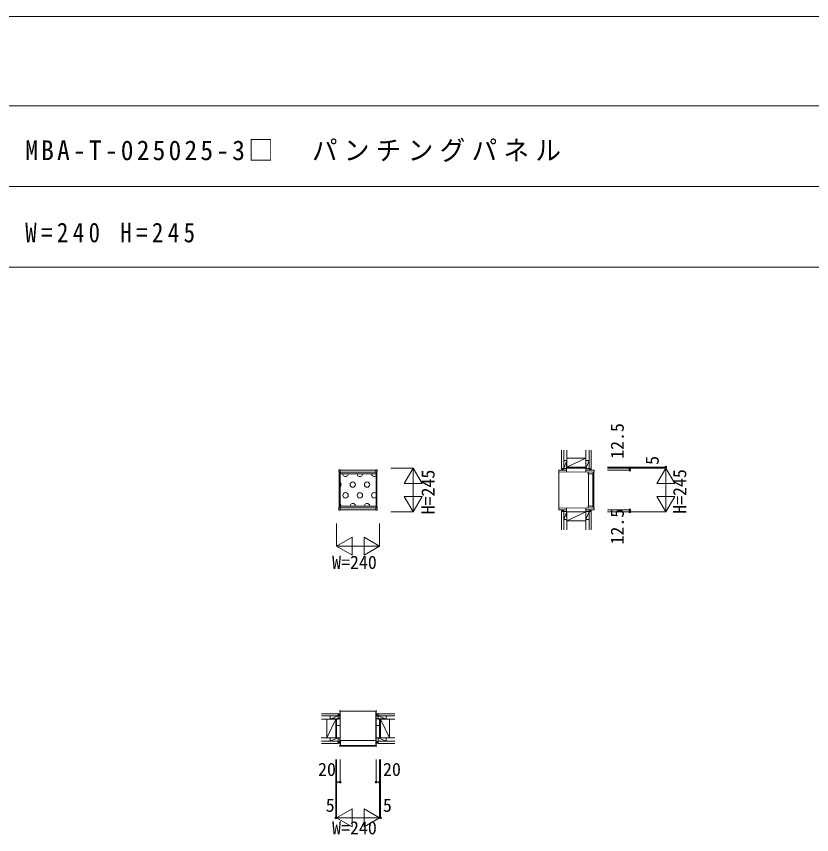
# Model space of a CAD drawing. Units: millimetres, scale not verified. Extents: x -14850 to 12650, y -10500 to 9500.
# Drawn here: x 1400 to 5839, y 4935 to 9500 of the extents above; entities that cross this region are included whole.
import ezdxf
from ezdxf.enums import TextEntityAlignment as Align

# ---------------------------------------------------------------- set-up
doc = ezdxf.new("R2010")
doc.units = ezdxf.units.MM
doc.header["$LTSCALE"] = 50
doc.layers.add('0-0_0', color=7, linetype='Continuous')
for name, color, linetype, lineweight in [('0-1_USER1', 7, 'Continuous', 9), ('0-2_YKK_ZWAK', 2, 'Continuous', 9), ('0-3_YKK_11', 7, 'Continuous', 9), ('0-4_YKK_12', 4, 'Continuous', 9), ('0-5_YSS_K', 4, 'Continuous', 9), ('0-6_YKK_13', 4, 'Continuous', 9), ('0-7_YKK_D', 5, 'Continuous', 9), ('0-8_YKK_A1', 5, 'Continuous', 9)]:
    doc.layers.add(name, color=color, linetype=linetype, lineweight=lineweight)
doc.styles.add('ＭＳ ゴシック', font='')
doc.styles.get('ＭＳ ゴシック').set_extended_font_data('MS Gothic')

msp = doc.modelspace()

# ---------------------------------------------------------------- linework, layer by layer
at = {"layer": '0-1_USER1'}
for p, q in [((-14850, 9500), (12650, 9500)), ((-14850, 9000), (12150, 9000)), ((-14850, 8550), (12150, 8550)), ((-14850, 8100), (12150, 8100))]:
    msp.add_line(p, q, dxfattribs=at)
at = {"layer": '0-2_YKK_ZWAK'}
for p, q in [((4699.77, 6985.14), (5024.77, 6985.14)), ((5024.77, 6980.14), (5024.77, 6985.14)), ((3614.67, 6980.14), (3489.67, 6980.14)), ((3614.67, 6980.14), (3564.67, 6893.54)), ((3614.67, 6980.14), (3664.67, 6893.54)), ((3614.67, 6980.14), (3614.67, 6735.14)), ((4699.77, 6980.14), (5024.77, 6980.14)), ((4699.77, 6967.64), (4824.77, 6967.64)), ((4824.77, 6980.14), (4824.77, 6967.64)), ((5074.77, 6893.54), (5024.77, 6980.14)), ((3664.67, 6893.54), (3564.67, 6893.54)), ((4974.77, 6893.54), (5074.77, 6893.54)), ((3614.67, 6735.14), (3564.67, 6821.74)), ((3564.67, 6821.74), (3664.67, 6821.74)), ((3614.67, 6735.14), (3664.67, 6821.74)), ((4974.77, 6821.74), (5074.77, 6821.74)), ((3614.67, 6735.14), (3489.67, 6735.14)), ((4699.77, 6747.64), (4824.77, 6747.64)), ((4699.77, 6735.14), (5024.77, 6735.14)), ((4824.77, 6735.14), (4824.77, 6747.64)), ((3187.87, 6669.64), (3187.87, 6544.64)), ((3187.87, 6544.64), (3274.48, 6594.64)), ((3274.48, 6494.64), (3274.48, 6594.64)), ((3341.27, 6594.64), (3341.27, 6494.64)), ((3187.87, 6544.64), (3427.87, 6544.64)), ((3187.87, 6544.64), (3274.48, 6494.64)), ((3427.87, 6544.64), (3341.27, 6494.64)), ((3182.87, 5352.95), (3182.87, 5027.95)), ((3187.87, 5352.95), (3187.87, 5027.95)), ((3207.87, 5352.95), (3207.87, 5227.95)), ((3407.87, 5352.95), (3407.87, 5227.95)), ((3427.87, 5352.95), (3427.87, 5027.95)), ((3432.87, 5352.95), (3432.87, 5027.95)), ((3187.87, 5227.95), (3207.87, 5227.95)), ((3407.87, 5227.95), (3427.87, 5227.95)), ((3187.87, 5027.95), (3274.48, 5077.95)), ((3274.48, 4977.95), (3274.48, 5077.95)), ((3341.27, 5077.95), (3341.27, 4977.95)), ((3427.87, 5027.95), (3341.27, 5077.95)), ((3182.87, 5027.95), (3187.87, 5027.95)), ((3187.87, 5027.95), (3427.87, 5027.95)), ((3187.87, 5027.95), (3274.48, 4977.95)), ((3427.87, 5027.95), (3341.27, 4977.95)), ((3427.87, 5027.95), (3432.87, 5027.95))]:
    msp.add_line(p, q, dxfattribs=at)
for points in [[(4974.77, 6893.54), (5024.77, 6980.14), (5024.77, 6735.14)], [(4974.77, 6821.74), (5024.77, 6735.14), (5074.77, 6821.74)], [(3427.87, 6669.64), (3427.87, 6544.64), (3341.27, 6594.64)]]:
    msp.add_lwpolyline(points, dxfattribs=at)
for centre in [(4824.77, 6980.14), (5024.77, 6985.14), (4824.77, 6967.64), (4824.77, 6747.64), (4824.77, 6735.14), (3187.87, 5227.95), (3207.87, 5227.95), (3407.87, 5227.95), (3427.87, 5227.95), (3182.87, 5027.95), (3432.87, 5027.95)]:
    msp.add_circle(centre, 5, dxfattribs=at)
at = {"layer": '0-3_YKK_11'}
for p, q in [((4443.77, 6977.64), (4443.77, 7080.14)), ((4455.77, 6977.64), (4455.77, 7080.14)), ((4473.77, 6980.14), (4473.77, 7080.14)), ((4578.77, 7035.14), (4578.77, 7080.14)), ((4596.77, 6977.64), (4596.77, 7080.14)), ((4608.77, 6977.64), (4608.77, 7080.14)), ((4473.77, 7035.14), (4578.77, 7035.14)), ((4578.77, 7035.14), (4473.77, 6985.14)), ((4473.77, 7035.14), (4473.77, 6985.14)), ((4578.77, 6985.14), (4578.77, 7035.14)), ((4473.77, 7022.64), (4455.77, 7022.64)), ((4473.77, 6980.14), (4473.77, 7022.64)), ((4473.77, 6985.14), (4578.77, 6985.14)), ((4473.77, 6980.14), (4578.77, 6985.14)), ((4578.77, 6985.14), (4473.77, 6985.14)), ((4473.77, 6985.14), (4473.77, 6980.14)), ((4596.77, 7022.64), (4578.77, 7022.64)), ((4596.77, 7022.64), (4578.77, 6977.64)), ((4578.77, 7022.64), (4578.77, 6977.64)), ((4578.77, 6980.14), (4578.77, 6985.14)), ((4596.77, 6977.64), (4596.77, 7022.64)), ((4443.77, 6977.64), (4471.17, 6977.64)), ((4454.77, 6977.64), (4454.77, 6967.64)), ((4454.77, 6967.64), (4470.77, 6967.64)), ((4456.77, 6977.64), (4471.17, 6977.64)), ((4467.77, 6977.64), (4457.77, 6977.64)), ((4470.77, 6967.64), (4470.77, 6977.64)), ((4473.77, 6980.14), (4578.77, 6980.14)), ((4578.77, 6977.64), (4594.77, 6977.64)), ((4578.77, 6974.64), (4578.77, 6967.64)), ((4578.77, 6967.64), (4597.77, 6967.64)), ((4596.77, 6977.64), (4579.77, 6977.64)), ((4597.77, 6967.64), (4597.77, 6977.64)), ((4443.77, 6635.14), (4443.77, 6737.64)), ((4443.77, 6737.64), (4470.77, 6737.64)), ((4454.77, 6747.64), (4470.77, 6747.64)), ((4455.77, 6737.64), (4455.77, 6635.14)), ((4471.17, 6737.64), (4455.77, 6737.64)), ((4467.77, 6737.64), (4457.77, 6737.64)), ((4470.77, 6747.64), (4470.77, 6737.64)), ((4473.77, 6735.14), (4578.77, 6735.14)), ((4473.77, 6735.14), (4473.77, 6685.14)), ((4597.77, 6747.64), (4578.77, 6747.64)), ((4578.77, 6747.64), (4578.77, 6737.64)), ((4578.77, 6692.64), (4596.77, 6737.64)), ((4578.77, 6635.14), (4578.77, 6735.14)), ((4581.77, 6737.64), (4594.77, 6737.64)), ((4596.77, 6635.14), (4596.77, 6737.64)), ((4596.77, 6692.64), (4596.77, 6737.64)), ((4608.77, 6737.64), (4608.77, 6635.14)), ((4455.77, 6692.64), (4473.77, 6692.64)), ((4473.77, 6692.64), (4473.77, 6710.14)), ((4473.77, 6635.14), (4473.77, 6709.14)), ((4578.77, 6692.64), (4596.77, 6692.64)), ((3196.37, 5608.95), (3102.87, 5608.95)), ((3196.37, 5596.95), (3102.87, 5596.95)), ((3182.87, 5578.95), (3103.5, 5578.95)), ((3132.87, 5473.95), (3182.87, 5578.95)), ((3132.87, 5578.95), (3132.87, 5473.95)), ((3151.37, 5596.95), (3151.37, 5578.95)), ((3151.37, 5596.95), (3196.37, 5596.95)), ((3182.87, 5473.95), (3187.87, 5578.95)), ((3182.87, 5578.95), (3182.87, 5473.95)), ((3182.87, 5473.95), (3182.87, 5578.95)), ((3187.87, 5578.95), (3182.87, 5578.95)), ((3187.87, 5473.95), (3187.87, 5578.95)), ((3196.37, 5608.95), (3196.37, 5578.95)), ((3196.37, 5596.95), (3196.37, 5581.55)), ((3196.37, 5594.95), (3196.37, 5584.95)), ((3196.37, 5581.95), (3206.37, 5581.95)), ((3206.37, 5581.95), (3206.37, 5597.94)), ((3409.37, 5581.95), (3409.37, 5597.94)), ((3419.37, 5581.95), (3409.37, 5581.95)), ((3419.37, 5608.95), (3512.87, 5608.95)), ((3419.37, 5608.95), (3419.37, 5578.95)), ((3419.37, 5596.95), (3512.87, 5596.95)), ((3464.37, 5578.95), (3419.37, 5596.95)), ((3464.37, 5596.95), (3419.37, 5596.95)), ((3419.37, 5596.95), (3419.37, 5581.55)), ((3419.37, 5594.95), (3419.37, 5584.95)), ((3419.37, 5578.95), (3464.37, 5578.95)), ((3427.87, 5473.95), (3427.87, 5578.95)), ((3427.87, 5578.95), (3432.87, 5578.95)), ((3432.87, 5578.95), (3512.24, 5578.95)), ((3482.87, 5473.95), (3432.87, 5578.95)), ((3432.87, 5473.95), (3432.87, 5578.95)), ((3464.37, 5596.95), (3464.37, 5578.95)), ((3482.87, 5578.95), (3482.87, 5473.95)), ((3182.87, 5473.95), (3102.34, 5473.95)), ((3196.37, 5455.95), (3102.87, 5455.95)), ((3102.87, 5443.95), (3196.37, 5443.95)), ((3132.87, 5473.95), (3182.87, 5473.95)), ((3151.37, 5473.95), (3151.37, 5455.95)), ((3196.37, 5473.95), (3151.37, 5473.95)), ((3151.37, 5455.95), (3196.37, 5473.95)), ((3151.37, 5455.95), (3196.37, 5455.95)), ((3182.87, 5473.95), (3187.87, 5473.95)), ((3196.37, 5473.95), (3206.37, 5473.95)), ((3196.37, 5455.95), (3196.37, 5473.95)), ((3196.37, 5457.95), (3196.37, 5467.95)), ((3206.37, 5473.95), (3206.37, 5454.94)), ((3409.37, 5473.95), (3409.37, 5454.94)), ((3419.37, 5473.95), (3409.37, 5473.95)), ((3464.37, 5455.95), (3419.37, 5473.95)), ((3419.37, 5473.95), (3464.37, 5473.95)), ((3419.37, 5455.95), (3419.37, 5473.95)), ((3419.37, 5457.95), (3419.37, 5467.95)), ((3419.37, 5455.95), (3512.87, 5455.95)), ((3464.37, 5455.95), (3419.37, 5455.95)), ((3512.87, 5443.95), (3419.37, 5443.95)), ((3432.87, 5473.95), (3427.87, 5473.95)), ((3464.37, 5473.95), (3464.37, 5455.95))]:
    msp.add_line(p, q, dxfattribs=at)
for points in [[(4455.77, 7022.64), (4455.77, 6977.64), (4473.77, 7022.64)], [(4455.77, 6737.64), (4455.77, 6692.64), (4471.17, 6731.14)], [(4578.77, 6735.14), (4473.77, 6685.14), (4578.77, 6685.14)], [(4596.77, 6737.64), (4578.77, 6737.64), (4578.77, 6692.64)], [(3196.37, 5578.95), (3151.37, 5578.95), (3196.37, 5596.95)], [(3432.87, 5578.95), (3432.87, 5473.95), (3427.87, 5578.95)], [(3482.87, 5473.95), (3432.87, 5473.95), (3513.4, 5473.95)]]:
    msp.add_lwpolyline(points, dxfattribs=at)
at = {"layer": '0-4_YKK_12'}
for p, q in [((3201.07, 6969.14), (3201.07, 6956.64)), ((3202.57, 6956.14), (3201.57, 6956.14)), ((3207.07, 6970.64), (3202.57, 6970.64)), ((3202.57, 6956.14), (3208.07, 6956.14)), ((3202.87, 6759.14), (3202.87, 6956.14)), ((3207.87, 6759.14), (3207.87, 6956.14)), ((3207.87, 6948.14), (3407.87, 6948.14)), ((3208.57, 6956.64), (3208.57, 6969.14)), ((3407.17, 6967.64), (3208.57, 6967.64)), ((3407.17, 6957.64), (3208.57, 6957.64)), ((3407.17, 6956.64), (3407.17, 6969.14)), ((3413.17, 6956.14), (3407.67, 6956.14)), ((3407.87, 6759.14), (3407.87, 6956.14)), ((3408.67, 6970.64), (3413.17, 6970.64)), ((3412.87, 6759.14), (3412.87, 6956.14)), ((3413.17, 6956.14), (3414.17, 6956.14)), ((3414.67, 6969.14), (3414.67, 6956.64)), ((3201.07, 6746.14), (3201.07, 6758.64)), ((3202.57, 6759.14), (3201.57, 6759.14)), ((3202.57, 6759.14), (3208.07, 6759.14)), ((3407.17, 6767.14), (3208.57, 6767.14)), ((3208.57, 6758.64), (3208.57, 6746.14)), ((3407.17, 6757.64), (3208.57, 6757.64)), ((3407.17, 6758.64), (3407.17, 6746.14)), ((3413.17, 6759.14), (3407.67, 6759.14)), ((3413.17, 6759.14), (3414.17, 6759.14)), ((3414.67, 6746.14), (3414.67, 6758.64)), ((3207.07, 6744.64), (3202.57, 6744.64)), ((3407.17, 6747.64), (3208.57, 6747.64)), ((3408.67, 6744.64), (3413.17, 6744.64))]:
    msp.add_line(p, q, dxfattribs=at)
for centre in [(3277.87, 6887.64), (3357.87, 6887.64), (3237.87, 6827.64), (3317.87, 6827.64)]:
    msp.add_circle(centre, 15, dxfattribs=at)
for centre, radius, start, end in [((3202.57, 6969.14), 1.5, 90, 180), ((3201.57, 6956.64), 0.5, 180, 270), ((3207.07, 6969.14), 1.5, 0, 90), ((3208.07, 6956.64), 0.5, 270, 0), ((3237.87, 6947.64), 15, 178.08978, 1.9102), ((3317.87, 6947.64), 15, 178.08978, 1.9102), ((3397.87, 6947.64), 15, 178.08978, 311.81027), ((3408.67, 6969.14), 1.5, 90, 180), ((3407.67, 6956.64), 0.5, 180, 270), ((3413.17, 6969.14), 1.5, 0, 90), ((3414.17, 6956.64), 0.5, 270, 0), ((3197.87, 6887.64), 15, 311.81033, 48.18965), ((3397.87, 6827.64), 15, 48.18971, 311.81027), ((3201.57, 6758.64), 0.5, 90, 180), ((3197.87, 6767.64), 15, 358.08978, 48.18965), ((3208.07, 6758.64), 0.5, 0, 90), ((3277.87, 6767.64), 15, 358.08978, 181.9102), ((3357.87, 6767.64), 15, 358.08978, 181.9102), ((3407.67, 6758.64), 0.5, 90, 180), ((3414.17, 6758.64), 0.5, 0, 90), ((3202.57, 6746.14), 1.5, 180, 270), ((3207.07, 6746.14), 1.5, 270, 0), ((3408.67, 6746.14), 1.5, 180, 270), ((3413.17, 6746.14), 1.5, 270, 0)]:
    msp.add_arc(centre, radius, start, end, dxfattribs=at)
at = {"layer": '0-5_YSS_K'}
for p, q in [((3202.87, 5624.44), (3207.87, 5624.44)), ((3207.87, 5624.44), (3207.87, 5428.45)), ((3407.12, 5623.95), (3407.12, 5428.94)), ((3412.87, 5624.44), (3407.87, 5624.44)), ((3407.87, 5624.44), (3407.87, 5428.45)), ((3162.87, 5581.55), (3207.87, 5581.55)), ((3162.87, 5578.95), (3162.87, 5581.55)), ((3175.67, 5578.95), (3175.67, 5581.55)), ((3452.87, 5581.55), (3407.87, 5581.55)), ((3440.07, 5578.95), (3440.07, 5581.55)), ((3452.87, 5578.95), (3452.87, 5581.55)), ((3187.87, 5543.95), (3207.87, 5543.95)), ((3187.87, 5539.45), (3187.87, 5543.95)), ((3427.87, 5543.95), (3407.87, 5543.95)), ((3427.87, 5539.45), (3427.87, 5543.95)), ((3187.87, 5473.95), (3187.87, 5493.94)), ((3427.87, 5473.95), (3427.87, 5493.94)), ((3207.87, 5473.95), (3187.87, 5473.95)), ((3208.87, 5427.95), (3208.87, 5459.95)), ((3208.87, 5459.95), (3406.87, 5459.95)), ((3406.87, 5459.95), (3406.87, 5427.95)), ((3407.87, 5473.95), (3427.87, 5473.95)), ((3207.87, 5428.45), (3202.87, 5428.45)), ((3407.12, 5428.94), (3208.62, 5428.94)), ((3406.87, 5427.95), (3208.87, 5427.95)), ((3210.87, 5432.24), (3210.87, 5430.25)), ((3404.87, 5432.24), (3210.87, 5432.24)), ((3210.87, 5430.25), (3404.87, 5430.25)), ((3404.87, 5430.25), (3404.87, 5432.24)), ((3407.87, 5428.45), (3412.87, 5428.45))]:
    msp.add_line(p, q, dxfattribs=at)
msp.add_lwpolyline([(3208.62, 5428.94), (3208.62, 5623.95), (3407.12, 5623.95)], dxfattribs=at)
at = {"layer": '0-6_YKK_13'}
for p, q in [((4471.17, 7005.14), (4471.17, 6957.96)), ((4473.77, 7005.14), (4471.17, 7005.14)), ((4473.77, 6992.34), (4471.17, 6992.34)), ((4428.27, 6968.14), (4428.27, 6747.14)), ((4428.77, 6967.64), (4428.77, 6957.64)), ((4471.17, 6967.64), (4428.77, 6967.64)), ((4428.77, 6957.64), (4623.77, 6959.14)), ((4480.27, 6980.14), (4471.17, 6980.14)), ((4578.77, 6980.14), (4558.77, 6980.14)), ((4578.77, 6958.79), (4578.77, 6980.14)), ((4578.77, 6967.64), (4624.77, 6967.64)), ((4592.77, 6948.14), (4592.77, 6958.14)), ((4619.47, 6948.14), (4592.77, 6948.14)), ((4594.07, 6948.14), (4594.07, 6767.14)), ((4618.07, 6767.14), (4618.07, 6948.14)), ((4619.47, 6957.04), (4619.47, 6948.14)), ((4620.47, 6954.74), (4620.47, 6758.74)), ((4622.47, 6954.74), (4620.47, 6954.74)), ((4622.47, 6758.74), (4622.47, 6954.74)), ((4623.77, 6957.04), (4623.77, 6948.14)), ((4624.27, 6957.04), (4624.27, 6758.24)), ((4428.77, 6757.64), (4623.77, 6756.14)), ((4428.77, 6747.64), (4428.77, 6757.64)), ((4471.17, 6710.14), (4471.17, 6757.31)), ((4592.77, 6767.14), (4592.77, 6757.14)), ((4619.47, 6767.14), (4592.77, 6767.14)), ((4619.47, 6758.24), (4619.47, 6767.14)), ((4624.77, 6758.24), (4619.47, 6758.24)), ((4620.47, 6758.74), (4622.47, 6758.74)), ((4623.77, 6758.24), (4623.77, 6767.14)), ((4624.77, 6747.64), (4624.77, 6758.24)), ((4471.17, 6747.64), (4428.77, 6747.64)), ((4480.27, 6735.14), (4471.17, 6735.14)), ((4473.77, 6722.94), (4471.17, 6722.94)), ((4578.77, 6735.14), (4558.77, 6735.14)), ((4578.77, 6756.48), (4578.77, 6735.14)), ((4578.77, 6747.64), (4624.77, 6747.64)), ((4473.77, 6710.14), (4471.17, 6710.14))]:
    msp.add_line(p, q, dxfattribs=at)
msp.add_lwpolyline([(4624.77, 6967.64), (4624.77, 6957.04), (4619.47, 6957.04)], dxfattribs=at)
at = {"layer": '0-7_YKK_D'}
for p, q in [((3196.37, 5608.95), (3196.67, 5608.65)), ((3196.37, 5606.74), (3198.27, 5608.65)), ((3196.37, 5601.09), (3203.93, 5608.65)), ((3206.37, 5597.94), (3196.37, 5597.94)), ((3196.67, 5608.65), (3206.07, 5608.65)), ((3198.84, 5597.9), (3206.37, 5605.43)), ((3204.54, 5597.94), (3206.37, 5599.78)), ((3206.37, 5608.95), (3206.07, 5608.65)), ((3409.37, 5608.95), (3409.67, 5608.65)), ((3416.9, 5597.9), (3409.37, 5605.43)), ((3411.2, 5597.94), (3409.37, 5599.78)), ((3409.37, 5597.94), (3419.37, 5597.94)), ((3419.07, 5608.65), (3409.67, 5608.65)), ((3419.37, 5601.09), (3411.82, 5608.65)), ((3419.37, 5606.74), (3417.47, 5608.65)), ((3419.37, 5608.95), (3419.07, 5608.65)), ((3196.37, 5443.95), (3196.37, 5455.95)), ((3206.37, 5454.94), (3196.37, 5454.94)), ((3196.37, 5453.12), (3198.2, 5454.94)), ((3196.37, 5447.46), (3203.86, 5454.94)), ((3196.37, 5443.95), (3196.67, 5444.24)), ((3196.67, 5444.24), (3206.07, 5444.24)), ((3198.81, 5444.24), (3206.37, 5451.8)), ((3204.47, 5444.24), (3206.37, 5446.15)), ((3206.37, 5443.95), (3206.07, 5444.24)), ((3409.37, 5454.94), (3419.37, 5454.94)), ((3416.93, 5444.24), (3409.37, 5451.8)), ((3411.27, 5444.24), (3409.37, 5446.15)), ((3409.37, 5443.95), (3409.67, 5444.24)), ((3419.07, 5444.24), (3409.67, 5444.24)), ((3419.37, 5447.46), (3411.89, 5454.94)), ((3419.37, 5453.12), (3417.54, 5454.94)), ((3419.37, 5443.95), (3419.07, 5444.24)), ((3419.37, 5443.95), (3419.37, 5455.95))]:
    msp.add_line(p, q, dxfattribs=at)
at = {"layer": '0-8_YKK_A1'}
for p, q in [((4443.77, 6977.64), (4444.07, 6977.34)), ((4444.07, 6975.74), (4445.98, 6977.64)), ((4444.07, 6970.08), (4451.63, 6977.64)), ((4447.29, 6967.64), (4454.77, 6975.12)), ((4452.94, 6967.64), (4454.94, 6969.64)), ((4596.77, 6977.64), (4608.77, 6977.64)), ((4599.6, 6977.64), (4597.6, 6975.64)), ((4605.26, 6977.64), (4597.77, 6970.15)), ((4608.48, 6975.19), (4600.92, 6967.64)), ((4608.48, 6969.54), (4606.57, 6967.64)), ((4608.77, 6977.64), (4608.48, 6977.34)), ((4608.48, 6977.34), (4608.48, 6967.94)), ((4608.77, 6967.64), (4608.48, 6967.94)), ((4443.77, 6747.64), (4444.07, 6747.34)), ((4443.77, 6737.64), (4444.07, 6737.94)), ((4448.8, 6747.64), (4444.07, 6742.91)), ((4444.07, 6747.34), (4444.07, 6737.94)), ((4454.46, 6747.64), (4444.46, 6737.64)), ((4454.77, 6742.3), (4450.12, 6737.64)), ((4454.77, 6737.64), (4454.77, 6747.64)), ((4596.77, 6737.64), (4608.77, 6737.64)), ((4597.6, 6745.64), (4599.6, 6747.64)), ((4597.73, 6740.1), (4605.26, 6747.64)), ((4597.77, 6737.64), (4597.77, 6747.64)), ((4600.92, 6737.64), (4608.48, 6745.19)), ((4606.57, 6737.64), (4608.48, 6739.54)), ((4608.77, 6747.64), (4608.48, 6747.34)), ((4608.48, 6737.94), (4608.48, 6747.34)), ((4608.77, 6737.64), (4608.48, 6737.94))]:
    msp.add_line(p, q, dxfattribs=at)
msp.add_lwpolyline([(4443.77, 6967.64), (4444.07, 6967.94), (4444.07, 6977.34)], dxfattribs=at)

# ---------------------------------------------------------------- texts
at = {"layer": '0-0_0', "char_height": 110, "attachment_point": 7, "style": 'ＭＳ ゴシック'}
for s, insert in [('\\T1.25;\\W0.95;MBA-T-025025-3□\u3000パンチングパネル', (1450, 8687.5)), ('\\T1.39;\\W0.85;W=240\\~H=245', (1450, 8237.5))]:
    msp.add_mtext(s, dxfattribs=dict(at, insert=insert))
at = {"layer": '0-2_YKK_ZWAK', "color": 4, "style": 'ＭＳ ゴシック'}
for s, p in [('12.5', (4812.77, 7031.16)), ('5', (5007.77, 6997.66)), ('H=245', (3756.38, 6721.4)), ('H=245', (5161.19, 6724.26)), ('12.5', (4812.77, 6553.07))]:
    msp.add_text(s, height=73.31, rotation=90, dxfattribs=at).set_placement(p, align=Align.BOTTOM_LEFT)
for s, p in [('W=240', (3162.87, 6395.29)), ('20', (3084.29, 5239.95)), ('20', (3446.86, 5239.95)), ('5', (3127.22, 5039.95)), ('5', (3446.3, 5039.95)), ('W=240', (3162.87, 4913.76))]:
    msp.add_text(s, height=73.31, dxfattribs=at).set_placement(p, align=Align.BOTTOM_LEFT)

doc.saveas('drawing.dxf')
